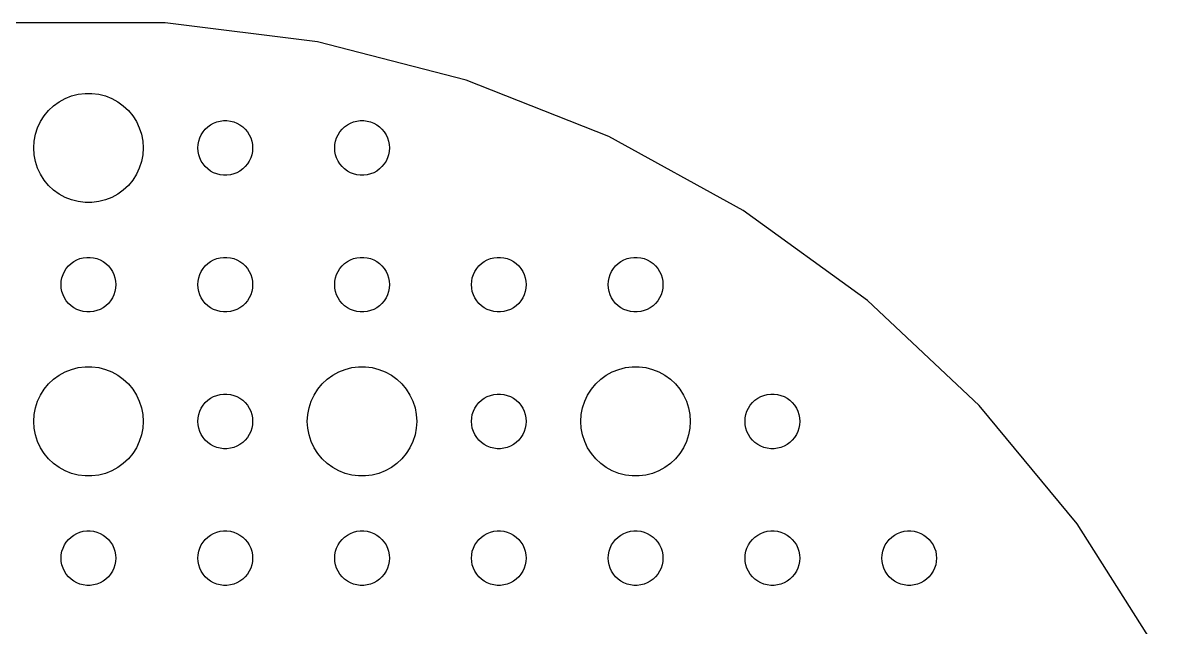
# Model space of a CAD drawing. Header units: metres. Extents: x -67 to 67, y -67 to 67.
# Drawn here: x -3.6 to 58.7, y 33.7 to 66.9 of the extents above; entities that cross this region are included whole.
import ezdxf

# ---------------------------------------------------------------- set-up
doc = ezdxf.new("R2010")
doc.units = ezdxf.units.M

msp = doc.modelspace()

# ---------------------------------------------------------------- linework, layer by layer
for p, q in [((4.20695, 66.8678), (-4.20695, 66.8678)), ((12.5545, 65.8132), (4.20695, 66.8678)), ((20.7041, 63.7208), (12.5545, 65.8132)), ((28.5272, 60.6234), (20.7041, 63.7208)), ((-0.927048, 62.8532), (-0.562134, 62.9469)), ((-0.562134, 62.9469), (-0.18837, 62.9941)), ((-0.18837, 62.9941), (0.18837, 62.9941)), ((0.18837, 62.9941), (0.562134, 62.9469)), ((0.562134, 62.9469), (0.927048, 62.8532)), ((-1.91226, 62.3115), (-1.60747, 62.533)), ((-1.60747, 62.533), (-1.27733, 62.7145)), ((-1.27733, 62.7145), (-0.927048, 62.8532)), ((0.927048, 62.8532), (1.27733, 62.7145)), ((1.27733, 62.7145), (1.60747, 62.533)), ((1.60747, 62.533), (1.91226, 62.3115)), ((-2.62891, 61.4453), (-2.42705, 61.7634)), ((-2.42705, 61.7634), (-2.1869, 62.0536)), ((-2.1869, 62.0536), (-1.91226, 62.3115)), ((1.91226, 62.3115), (2.1869, 62.0536)), ((2.1869, 62.0536), (2.42705, 61.7634)), ((2.42705, 61.7634), (2.62891, 61.4453)), ((-2.90575, 60.7461), (-2.78932, 61.1044)), ((-2.78932, 61.1044), (-2.62891, 61.4453)), ((2.62891, 61.4453), (2.78932, 61.1044)), ((2.78932, 61.1044), (2.90575, 60.7461)), ((6.40654, 61.0268), (6.54385, 61.1558)), ((6.54385, 61.1558), (6.69626, 61.2665)), ((6.69626, 61.2665), (6.86133, 61.3572)), ((6.86133, 61.3572), (7.03647, 61.4266)), ((7.03647, 61.4266), (7.21892, 61.4734)), ((7.21892, 61.4734), (7.40581, 61.497)), ((7.40581, 61.497), (7.59418, 61.497)), ((7.59418, 61.497), (7.78107, 61.4734)), ((7.78107, 61.4734), (7.96352, 61.4266)), ((7.96352, 61.4266), (8.13866, 61.3572)), ((8.13866, 61.3572), (8.30373, 61.2665)), ((8.30373, 61.2665), (8.45613, 61.1558)), ((8.45613, 61.1558), (8.59344, 61.0268)), ((13.9065, 61.0268), (14.0439, 61.1558)), ((14.0439, 61.1558), (14.1963, 61.2665)), ((14.1963, 61.2665), (14.3613, 61.3572)), ((14.3613, 61.3572), (14.5365, 61.4266)), ((14.5365, 61.4266), (14.7189, 61.4734)), ((14.7189, 61.4734), (14.9058, 61.497)), ((14.9058, 61.497), (15.0942, 61.497)), ((15.0942, 61.497), (15.2811, 61.4734)), ((15.2811, 61.4734), (15.4635, 61.4266)), ((15.4635, 61.4266), (15.6387, 61.3572)), ((15.6387, 61.3572), (15.8037, 61.2665)), ((15.8037, 61.2665), (15.9561, 61.1558)), ((15.9561, 61.1558), (16.0934, 61.0268)), ((-2.97633, 60.376), (-2.90575, 60.7461)), ((2.90575, 60.7461), (2.97633, 60.376)), ((6.04712, 60.373), (6.10533, 60.5522)), ((6.10533, 60.5522), (6.18553, 60.7226)), ((6.18553, 60.7226), (6.28647, 60.8817)), ((6.28647, 60.8817), (6.40654, 61.0268)), ((8.59344, 61.0268), (8.71352, 60.8817)), ((8.71352, 60.8817), (8.81445, 60.7226)), ((8.81445, 60.7226), (8.89465, 60.5522)), ((8.89465, 60.5522), (8.95287, 60.373)), ((13.5471, 60.373), (13.6053, 60.5522)), ((13.6053, 60.5522), (13.6855, 60.7226)), ((13.6855, 60.7226), (13.7865, 60.8817)), ((13.7865, 60.8817), (13.9065, 61.0268)), ((16.0934, 61.0268), (16.2135, 60.8817)), ((16.2135, 60.8817), (16.3145, 60.7226)), ((16.3145, 60.7226), (16.3947, 60.5522)), ((16.3947, 60.5522), (16.4529, 60.373)), ((35.9004, 56.57), (28.5272, 60.6234)), ((-3, 60), (-2.97633, 60.376)), ((-2.97633, 59.624), (-3, 60)), ((2.97633, 60.376), (3, 60)), ((3, 60), (2.97633, 59.624)), ((6, 60), (6.01183, 60.188)), ((6.01183, 59.812), (6, 60)), ((6.01183, 60.188), (6.04712, 60.373)), ((8.95287, 60.373), (8.98816, 60.188)), ((8.98816, 60.188), (9, 60)), ((9, 60), (8.98816, 59.812)), ((13.5, 60), (13.5118, 60.188)), ((13.5118, 59.812), (13.5, 60)), ((13.5118, 60.188), (13.5471, 60.373)), ((16.4529, 60.373), (16.4882, 60.188)), ((16.4882, 60.188), (16.5, 60)), ((16.5, 60), (16.4882, 59.812)), ((-2.90575, 59.2539), (-2.97633, 59.624)), ((-2.78932, 58.8956), (-2.90575, 59.2539)), ((2.90575, 59.2539), (2.78932, 58.8956)), ((2.97633, 59.624), (2.90575, 59.2539)), ((6.04712, 59.627), (6.01183, 59.812)), ((6.10533, 59.4478), (6.04712, 59.627)), ((6.18553, 59.2774), (6.10533, 59.4478)), ((6.28647, 59.1183), (6.18553, 59.2774)), ((8.81445, 59.2774), (8.71352, 59.1183)), ((8.89465, 59.4478), (8.81445, 59.2774)), ((8.95287, 59.627), (8.89465, 59.4478)), ((8.98816, 59.812), (8.95287, 59.627)), ((13.5471, 59.627), (13.5118, 59.812)), ((13.6053, 59.4478), (13.5471, 59.627)), ((13.6855, 59.2774), (13.6053, 59.4478)), ((13.7865, 59.1183), (13.6855, 59.2774)), ((16.3145, 59.2774), (16.2135, 59.1183)), ((16.3947, 59.4478), (16.3145, 59.2774)), ((16.4529, 59.627), (16.3947, 59.4478)), ((16.4882, 59.812), (16.4529, 59.627)), ((-2.62891, 58.5547), (-2.78932, 58.8956)), ((2.78932, 58.8956), (2.62891, 58.5547)), ((6.40654, 58.9732), (6.28647, 59.1183)), ((6.54385, 58.8442), (6.40654, 58.9732)), ((6.69626, 58.7335), (6.54385, 58.8442)), ((6.86133, 58.6428), (6.69626, 58.7335)), ((7.03647, 58.5734), (6.86133, 58.6428)), ((8.13866, 58.6428), (7.96352, 58.5734)), ((8.30373, 58.7335), (8.13866, 58.6428)), ((8.45613, 58.8442), (8.30373, 58.7335)), ((8.59344, 58.9732), (8.45613, 58.8442)), ((8.71352, 59.1183), (8.59344, 58.9732)), ((13.9065, 58.9732), (13.7865, 59.1183)), ((14.0439, 58.8442), (13.9065, 58.9732)), ((14.1963, 58.7335), (14.0439, 58.8442)), ((14.3613, 58.6428), (14.1963, 58.7335)), ((14.5365, 58.5734), (14.3613, 58.6428)), ((15.6387, 58.6428), (15.4635, 58.5734)), ((15.8037, 58.7335), (15.6387, 58.6428)), ((15.9561, 58.8442), (15.8037, 58.7335)), ((16.0934, 58.9732), (15.9561, 58.8442)), ((16.2135, 59.1183), (16.0934, 58.9732)), ((-2.42705, 58.2366), (-2.62891, 58.5547)), ((-2.1869, 57.9464), (-2.42705, 58.2366)), ((2.42705, 58.2366), (2.1869, 57.9464)), ((2.62891, 58.5547), (2.42705, 58.2366)), ((7.21892, 58.5266), (7.03647, 58.5734)), ((7.40581, 58.503), (7.21892, 58.5266)), ((7.59418, 58.503), (7.40581, 58.503)), ((7.78107, 58.5266), (7.59418, 58.503)), ((7.96352, 58.5734), (7.78107, 58.5266)), ((14.7189, 58.5266), (14.5365, 58.5734)), ((14.9058, 58.503), (14.7189, 58.5266)), ((15.0942, 58.503), (14.9058, 58.503)), ((15.2811, 58.5266), (15.0942, 58.503)), ((15.4635, 58.5734), (15.2811, 58.5266)), ((-1.91226, 57.6885), (-2.1869, 57.9464)), ((-1.60747, 57.467), (-1.91226, 57.6885)), ((-1.27733, 57.2855), (-1.60747, 57.467)), ((1.60747, 57.467), (1.27733, 57.2855)), ((1.91226, 57.6885), (1.60747, 57.467)), ((2.1869, 57.9464), (1.91226, 57.6885)), ((-0.927048, 57.1468), (-1.27733, 57.2855)), ((-0.562134, 57.0531), (-0.927048, 57.1468)), ((-0.18837, 57.0059), (-0.562134, 57.0531)), ((0.18837, 57.0059), (-0.18837, 57.0059)), ((0.562134, 57.0531), (0.18837, 57.0059)), ((0.927048, 57.1468), (0.562134, 57.0531)), ((1.27733, 57.2855), (0.927048, 57.1468)), ((42.7074, 51.6244), (35.9004, 56.57)), ((-1.09344, 53.5268), (-0.956131, 53.6558)), ((-0.956131, 53.6558), (-0.803726, 53.7665)), ((-0.803726, 53.7665), (-0.638657, 53.8572)), ((-0.638657, 53.8572), (-0.463516, 53.9266)), ((-0.463516, 53.9266), (-0.281067, 53.9734)), ((-0.281067, 53.9734), (-0.094177, 53.997)), ((-0.094177, 53.997), (0.094177, 53.997)), ((0.094177, 53.997), (0.281067, 53.9734)), ((0.281067, 53.9734), (0.463516, 53.9266)), ((0.463516, 53.9266), (0.638657, 53.8572)), ((0.638657, 53.8572), (0.803726, 53.7665)), ((0.803726, 53.7665), (0.956131, 53.6558)), ((0.956131, 53.6558), (1.09344, 53.5268)), ((6.40654, 53.5268), (6.54385, 53.6558)), ((6.54385, 53.6558), (6.69626, 53.7665)), ((6.69626, 53.7665), (6.86133, 53.8572)), ((6.86133, 53.8572), (7.03647, 53.9266)), ((7.03647, 53.9266), (7.21892, 53.9734)), ((7.21892, 53.9734), (7.40581, 53.997)), ((7.40581, 53.997), (7.59418, 53.997)), ((7.59418, 53.997), (7.78107, 53.9734)), ((7.78107, 53.9734), (7.96352, 53.9266)), ((7.96352, 53.9266), (8.13866, 53.8572)), ((8.13866, 53.8572), (8.30373, 53.7665)), ((8.30373, 53.7665), (8.45613, 53.6558)), ((8.45613, 53.6558), (8.59344, 53.5268)), ((13.9065, 53.5268), (14.0439, 53.6558)), ((14.0439, 53.6558), (14.1963, 53.7665)), ((14.1963, 53.7665), (14.3613, 53.8572)), ((14.3613, 53.8572), (14.5365, 53.9266)), ((14.5365, 53.9266), (14.7189, 53.9734)), ((14.7189, 53.9734), (14.9058, 53.997)), ((14.9058, 53.997), (15.0942, 53.997)), ((15.0942, 53.997), (15.2811, 53.9734)), ((15.2811, 53.9734), (15.4635, 53.9266)), ((15.4635, 53.9266), (15.6387, 53.8572)), ((15.6387, 53.8572), (15.8037, 53.7665)), ((15.8037, 53.7665), (15.9561, 53.6558)), ((15.9561, 53.6558), (16.0934, 53.5268)), ((21.4065, 53.5268), (21.5439, 53.6558)), ((21.5439, 53.6558), (21.6963, 53.7665)), ((21.6963, 53.7665), (21.8613, 53.8572)), ((21.8613, 53.8572), (22.0365, 53.9266)), ((22.0365, 53.9266), (22.2189, 53.9734)), ((22.2189, 53.9734), (22.4058, 53.997)), ((22.4058, 53.997), (22.5942, 53.997)), ((22.5942, 53.997), (22.7811, 53.9734)), ((22.7811, 53.9734), (22.9635, 53.9266)), ((22.9635, 53.9266), (23.1387, 53.8572)), ((23.1387, 53.8572), (23.3037, 53.7665)), ((23.3037, 53.7665), (23.4561, 53.6558)), ((23.4561, 53.6558), (23.5934, 53.5268)), ((28.9065, 53.5268), (29.0439, 53.6558)), ((29.0439, 53.6558), (29.1963, 53.7665)), ((29.1963, 53.7665), (29.3613, 53.8572)), ((29.3613, 53.8572), (29.5365, 53.9266)), ((29.5365, 53.9266), (29.7189, 53.9734)), ((29.7189, 53.9734), (29.9058, 53.997)), ((29.9058, 53.997), (30.0942, 53.997)), ((30.0942, 53.997), (30.2811, 53.9734)), ((30.2811, 53.9734), (30.4635, 53.9266)), ((30.4635, 53.9266), (30.6387, 53.8572)), ((30.6387, 53.8572), (30.8037, 53.7665)), ((30.8037, 53.7665), (30.9561, 53.6558)), ((30.9561, 53.6558), (31.0934, 53.5268)), ((-1.45287, 52.873), (-1.39465, 53.0522)), ((-1.39465, 53.0522), (-1.31445, 53.2226)), ((-1.31445, 53.2226), (-1.21352, 53.3817)), ((-1.21352, 53.3817), (-1.09344, 53.5268)), ((1.09344, 53.5268), (1.21352, 53.3817)), ((1.21352, 53.3817), (1.31445, 53.2226)), ((1.31445, 53.2226), (1.39465, 53.0522)), ((1.39465, 53.0522), (1.45287, 52.873)), ((6.04712, 52.873), (6.10533, 53.0522)), ((6.10533, 53.0522), (6.18553, 53.2226)), ((6.18553, 53.2226), (6.28647, 53.3817)), ((6.28647, 53.3817), (6.40654, 53.5268)), ((8.59344, 53.5268), (8.71352, 53.3817)), ((8.71352, 53.3817), (8.81445, 53.2226)), ((8.81445, 53.2226), (8.89465, 53.0522)), ((8.89465, 53.0522), (8.95287, 52.873)), ((13.5471, 52.873), (13.6053, 53.0522)), ((13.6053, 53.0522), (13.6855, 53.2226)), ((13.6855, 53.2226), (13.7865, 53.3817)), ((13.7865, 53.3817), (13.9065, 53.5268)), ((16.0934, 53.5268), (16.2135, 53.3817)), ((16.2135, 53.3817), (16.3145, 53.2226)), ((16.3145, 53.2226), (16.3947, 53.0522)), ((16.3947, 53.0522), (16.4529, 52.873)), ((21.0471, 52.873), (21.1053, 53.0522)), ((21.1053, 53.0522), (21.1855, 53.2226)), ((21.1855, 53.2226), (21.2865, 53.3817)), ((21.2865, 53.3817), (21.4065, 53.5268)), ((23.5934, 53.5268), (23.7135, 53.3817)), ((23.7135, 53.3817), (23.8145, 53.2226)), ((23.8145, 53.2226), (23.8947, 53.0522)), ((23.8947, 53.0522), (23.9529, 52.873)), ((28.5471, 52.873), (28.6053, 53.0522)), ((28.6053, 53.0522), (28.6855, 53.2226)), ((28.6855, 53.2226), (28.7865, 53.3817)), ((28.7865, 53.3817), (28.9065, 53.5268)), ((31.0934, 53.5268), (31.2135, 53.3817)), ((31.2135, 53.3817), (31.3145, 53.2226)), ((31.3145, 53.2226), (31.3947, 53.0522)), ((31.3947, 53.0522), (31.4529, 52.873)), ((-1.5, 52.5), (-1.48816, 52.688)), ((-1.48816, 52.312), (-1.5, 52.5)), ((-1.48816, 52.688), (-1.45287, 52.873)), ((1.45287, 52.873), (1.48816, 52.688)), ((1.48816, 52.688), (1.5, 52.5)), ((1.5, 52.5), (1.48816, 52.312)), ((6, 52.5), (6.01183, 52.688)), ((6.01183, 52.312), (6, 52.5)), ((6.01183, 52.688), (6.04712, 52.873)), ((8.95287, 52.873), (8.98816, 52.688)), ((8.98816, 52.688), (9, 52.5)), ((9, 52.5), (8.98816, 52.312)), ((13.5, 52.5), (13.5118, 52.688)), ((13.5118, 52.312), (13.5, 52.5)), ((13.5118, 52.688), (13.5471, 52.873)), ((16.4529, 52.873), (16.4882, 52.688)), ((16.4882, 52.688), (16.5, 52.5)), ((16.5, 52.5), (16.4882, 52.312)), ((21, 52.5), (21.0118, 52.688)), ((21.0118, 52.312), (21, 52.5)), ((21.0118, 52.688), (21.0471, 52.873)), ((23.9529, 52.873), (23.9882, 52.688)), ((23.9882, 52.688), (24, 52.5)), ((24, 52.5), (23.9882, 52.312)), ((28.5, 52.5), (28.5118, 52.688)), ((28.5118, 52.312), (28.5, 52.5)), ((28.5118, 52.688), (28.5471, 52.873)), ((31.4529, 52.873), (31.4882, 52.688)), ((31.4882, 52.688), (31.5, 52.5)), ((31.5, 52.5), (31.4882, 52.312)), ((-1.45287, 52.127), (-1.48816, 52.312)), ((-1.39465, 51.9478), (-1.45287, 52.127)), ((-1.31445, 51.7774), (-1.39465, 51.9478)), ((-1.21352, 51.6183), (-1.31445, 51.7774)), ((1.31445, 51.7774), (1.21352, 51.6183)), ((1.39465, 51.9478), (1.31445, 51.7774)), ((1.45287, 52.127), (1.39465, 51.9478)), ((1.48816, 52.312), (1.45287, 52.127)), ((6.04712, 52.127), (6.01183, 52.312)), ((6.10533, 51.9478), (6.04712, 52.127)), ((6.18553, 51.7774), (6.10533, 51.9478)), ((6.28647, 51.6183), (6.18553, 51.7774)), ((8.81445, 51.7774), (8.71352, 51.6183)), ((8.89465, 51.9478), (8.81445, 51.7774)), ((8.95287, 52.127), (8.89465, 51.9478)), ((8.98816, 52.312), (8.95287, 52.127)), ((13.5471, 52.127), (13.5118, 52.312)), ((13.6053, 51.9478), (13.5471, 52.127)), ((13.6855, 51.7774), (13.6053, 51.9478)), ((13.7865, 51.6183), (13.6855, 51.7774)), ((16.3145, 51.7774), (16.2135, 51.6183)), ((16.3947, 51.9478), (16.3145, 51.7774)), ((16.4529, 52.127), (16.3947, 51.9478)), ((16.4882, 52.312), (16.4529, 52.127)), ((21.0471, 52.127), (21.0118, 52.312)), ((21.1053, 51.9478), (21.0471, 52.127)), ((21.1855, 51.7774), (21.1053, 51.9478)), ((21.2865, 51.6183), (21.1855, 51.7774)), ((23.8145, 51.7774), (23.7135, 51.6183)), ((23.8947, 51.9478), (23.8145, 51.7774)), ((23.9529, 52.127), (23.8947, 51.9478)), ((23.9882, 52.312), (23.9529, 52.127)), ((28.5471, 52.127), (28.5118, 52.312)), ((28.6053, 51.9478), (28.5471, 52.127)), ((28.6855, 51.7774), (28.6053, 51.9478)), ((28.7865, 51.6183), (28.6855, 51.7774)), ((31.3145, 51.7774), (31.2135, 51.6183)), ((31.3947, 51.9478), (31.3145, 51.7774)), ((31.4529, 52.127), (31.3947, 51.9478)), ((31.4882, 52.312), (31.4529, 52.127)), ((-1.09344, 51.4732), (-1.21352, 51.6183)), ((-0.956131, 51.3442), (-1.09344, 51.4732)), ((-0.803726, 51.2335), (-0.956131, 51.3442)), ((-0.638657, 51.1428), (-0.803726, 51.2335)), ((-0.463516, 51.0734), (-0.638657, 51.1428)), ((0.638657, 51.1428), (0.463516, 51.0734)), ((0.803726, 51.2335), (0.638657, 51.1428)), ((0.956131, 51.3442), (0.803726, 51.2335)), ((1.09344, 51.4732), (0.956131, 51.3442)), ((1.21352, 51.6183), (1.09344, 51.4732)), ((6.40654, 51.4732), (6.28647, 51.6183)), ((6.54385, 51.3442), (6.40654, 51.4732)), ((6.69626, 51.2335), (6.54385, 51.3442)), ((6.86133, 51.1428), (6.69626, 51.2335)), ((7.03647, 51.0734), (6.86133, 51.1428)), ((8.13866, 51.1428), (7.96352, 51.0734)), ((8.30373, 51.2335), (8.13866, 51.1428)), ((8.45613, 51.3442), (8.30373, 51.2335)), ((8.59344, 51.4732), (8.45613, 51.3442)), ((8.71352, 51.6183), (8.59344, 51.4732)), ((13.9065, 51.4732), (13.7865, 51.6183)), ((14.0439, 51.3442), (13.9065, 51.4732)), ((14.1963, 51.2335), (14.0439, 51.3442)), ((14.3613, 51.1428), (14.1963, 51.2335)), ((14.5365, 51.0734), (14.3613, 51.1428)), ((15.6387, 51.1428), (15.4635, 51.0734)), ((15.8037, 51.2335), (15.6387, 51.1428)), ((15.9561, 51.3442), (15.8037, 51.2335)), ((16.0934, 51.4732), (15.9561, 51.3442)), ((16.2135, 51.6183), (16.0934, 51.4732)), ((21.4065, 51.4732), (21.2865, 51.6183)), ((21.5439, 51.3442), (21.4065, 51.4732)), ((21.6963, 51.2335), (21.5439, 51.3442)), ((21.8613, 51.1428), (21.6963, 51.2335)), ((22.0365, 51.0734), (21.8613, 51.1428)), ((23.1387, 51.1428), (22.9635, 51.0734)), ((23.3037, 51.2335), (23.1387, 51.1428)), ((23.4561, 51.3442), (23.3037, 51.2335)), ((23.5934, 51.4732), (23.4561, 51.3442)), ((23.7135, 51.6183), (23.5934, 51.4732)), ((28.9065, 51.4732), (28.7865, 51.6183)), ((29.0439, 51.3442), (28.9065, 51.4732)), ((29.1963, 51.2335), (29.0439, 51.3442)), ((29.3613, 51.1428), (29.1963, 51.2335)), ((29.5365, 51.0734), (29.3613, 51.1428)), ((30.6387, 51.1428), (30.4635, 51.0734)), ((30.8037, 51.2335), (30.6387, 51.1428)), ((30.9561, 51.3442), (30.8037, 51.2335)), ((31.0934, 51.4732), (30.9561, 51.3442)), ((31.2135, 51.6183), (31.0934, 51.4732)), ((48.8409, 45.8647), (42.7074, 51.6244)), ((-0.281067, 51.0266), (-0.463516, 51.0734)), ((-0.094177, 51.003), (-0.281067, 51.0266)), ((0.094177, 51.003), (-0.094177, 51.003)), ((0.281067, 51.0266), (0.094177, 51.003)), ((0.463516, 51.0734), (0.281067, 51.0266)), ((7.21892, 51.0266), (7.03647, 51.0734)), ((7.40581, 51.003), (7.21892, 51.0266)), ((7.59418, 51.003), (7.40581, 51.003)), ((7.78107, 51.0266), (7.59418, 51.003)), ((7.96352, 51.0734), (7.78107, 51.0266)), ((14.7189, 51.0266), (14.5365, 51.0734)), ((14.9058, 51.003), (14.7189, 51.0266)), ((15.0942, 51.003), (14.9058, 51.003)), ((15.2811, 51.0266), (15.0942, 51.003)), ((15.4635, 51.0734), (15.2811, 51.0266)), ((22.2189, 51.0266), (22.0365, 51.0734)), ((22.4058, 51.003), (22.2189, 51.0266)), ((22.5942, 51.003), (22.4058, 51.003)), ((22.7811, 51.0266), (22.5942, 51.003)), ((22.9635, 51.0734), (22.7811, 51.0266)), ((29.7189, 51.0266), (29.5365, 51.0734)), ((29.9058, 51.003), (29.7189, 51.0266)), ((30.0942, 51.003), (29.9058, 51.003)), ((30.2811, 51.0266), (30.0942, 51.003)), ((30.4635, 51.0734), (30.2811, 51.0266)), ((-0.562134, 47.9469), (-0.18837, 47.9941)), ((-0.18837, 47.9941), (0.18837, 47.9941)), ((0.18837, 47.9941), (0.562134, 47.9469)), ((14.4379, 47.9469), (14.8116, 47.9941)), ((14.8116, 47.9941), (15.1884, 47.9941)), ((15.1884, 47.9941), (15.5621, 47.9469)), ((29.4379, 47.9469), (29.8116, 47.9941)), ((29.8116, 47.9941), (30.1884, 47.9941)), ((30.1884, 47.9941), (30.5621, 47.9469)), ((-1.91226, 47.3115), (-1.60747, 47.533)), ((-1.60747, 47.533), (-1.27733, 47.7145)), ((-1.27733, 47.7145), (-0.927048, 47.8532)), ((-0.927048, 47.8532), (-0.562134, 47.9469)), ((0.562134, 47.9469), (0.927048, 47.8532)), ((0.927048, 47.8532), (1.27733, 47.7145)), ((1.27733, 47.7145), (1.60747, 47.533)), ((1.60747, 47.533), (1.91226, 47.3115)), ((13.0877, 47.3115), (13.3925, 47.533)), ((13.3925, 47.533), (13.7227, 47.7145)), ((13.7227, 47.7145), (14.0729, 47.8532)), ((14.0729, 47.8532), (14.4379, 47.9469)), ((15.5621, 47.9469), (15.927, 47.8532)), ((15.927, 47.8532), (16.2773, 47.7145)), ((16.2773, 47.7145), (16.6075, 47.533)), ((16.6075, 47.533), (16.9123, 47.3115)), ((28.0877, 47.3115), (28.3925, 47.533)), ((28.3925, 47.533), (28.7227, 47.7145)), ((28.7227, 47.7145), (29.0729, 47.8532)), ((29.0729, 47.8532), (29.4379, 47.9469)), ((30.5621, 47.9469), (30.927, 47.8532)), ((30.927, 47.8532), (31.2773, 47.7145)), ((31.2773, 47.7145), (31.6075, 47.533)), ((31.6075, 47.533), (31.9123, 47.3115)), ((-2.62891, 46.4453), (-2.42705, 46.7634)), ((-2.42705, 46.7634), (-2.1869, 47.0536)), ((-2.1869, 47.0536), (-1.91226, 47.3115)), ((1.91226, 47.3115), (2.1869, 47.0536)), ((2.1869, 47.0536), (2.42705, 46.7634)), ((2.42705, 46.7634), (2.62891, 46.4453)), ((12.3711, 46.4453), (12.5729, 46.7634)), ((12.5729, 46.7634), (12.8131, 47.0536)), ((12.8131, 47.0536), (13.0877, 47.3115)), ((16.9123, 47.3115), (17.1869, 47.0536)), ((17.1869, 47.0536), (17.427, 46.7634)), ((17.427, 46.7634), (17.6289, 46.4453)), ((27.3711, 46.4453), (27.5729, 46.7634)), ((27.5729, 46.7634), (27.8131, 47.0536)), ((27.8131, 47.0536), (28.0877, 47.3115)), ((31.9123, 47.3115), (32.1869, 47.0536)), ((32.1869, 47.0536), (32.427, 46.7634)), ((32.427, 46.7634), (32.6289, 46.4453)), ((-2.78932, 46.1044), (-2.62891, 46.4453)), ((2.62891, 46.4453), (2.78932, 46.1044)), ((6.40654, 46.0268), (6.54385, 46.1558)), ((6.54385, 46.1558), (6.69626, 46.2665)), ((6.69626, 46.2665), (6.86133, 46.3572)), ((6.86133, 46.3572), (7.03647, 46.4266)), ((7.03647, 46.4266), (7.21892, 46.4734)), ((7.21892, 46.4734), (7.40581, 46.497)), ((7.40581, 46.497), (7.59418, 46.497)), ((7.59418, 46.497), (7.78107, 46.4734)), ((7.78107, 46.4734), (7.96352, 46.4266)), ((7.96352, 46.4266), (8.13866, 46.3572)), ((8.13866, 46.3572), (8.30373, 46.2665)), ((8.30373, 46.2665), (8.45613, 46.1558)), ((8.45613, 46.1558), (8.59344, 46.0268)), ((12.2107, 46.1044), (12.3711, 46.4453)), ((17.6289, 46.4453), (17.7893, 46.1044)), ((21.4065, 46.0268), (21.5439, 46.1558)), ((21.5439, 46.1558), (21.6963, 46.2665)), ((21.6963, 46.2665), (21.8613, 46.3572)), ((21.8613, 46.3572), (22.0365, 46.4266)), ((22.0365, 46.4266), (22.2189, 46.4734)), ((22.2189, 46.4734), (22.4058, 46.497)), ((22.4058, 46.497), (22.5942, 46.497)), ((22.5942, 46.497), (22.7811, 46.4734)), ((22.7811, 46.4734), (22.9635, 46.4266)), ((22.9635, 46.4266), (23.1387, 46.3572)), ((23.1387, 46.3572), (23.3037, 46.2665)), ((23.3037, 46.2665), (23.4561, 46.1558)), ((23.4561, 46.1558), (23.5934, 46.0268)), ((27.2107, 46.1044), (27.3711, 46.4453)), ((32.6289, 46.4453), (32.7893, 46.1044)), ((36.4065, 46.0268), (36.5439, 46.1558)), ((36.5439, 46.1558), (36.6963, 46.2665)), ((36.6963, 46.2665), (36.8613, 46.3572)), ((36.8613, 46.3572), (37.0365, 46.4266)), ((37.0365, 46.4266), (37.2189, 46.4734)), ((37.2189, 46.4734), (37.4058, 46.497)), ((37.4058, 46.497), (37.5942, 46.497)), ((37.5942, 46.497), (37.7811, 46.4734)), ((37.7811, 46.4734), (37.9635, 46.4266)), ((37.9635, 46.4266), (38.1387, 46.3572)), ((38.1387, 46.3572), (38.3037, 46.2665)), ((38.3037, 46.2665), (38.4561, 46.1558)), ((38.4561, 46.1558), (38.5934, 46.0268)), ((-2.97633, 45.376), (-2.90575, 45.7461)), ((-2.90575, 45.7461), (-2.78932, 46.1044)), ((2.78932, 46.1044), (2.90575, 45.7461)), ((2.90575, 45.7461), (2.97633, 45.376)), ((6.04712, 45.373), (6.10533, 45.5522)), ((6.10533, 45.5522), (6.18553, 45.7226)), ((6.18553, 45.7226), (6.28647, 45.8817)), ((6.28647, 45.8817), (6.40654, 46.0268)), ((8.59344, 46.0268), (8.71352, 45.8817)), ((8.71352, 45.8817), (8.81445, 45.7226)), ((8.81445, 45.7226), (8.89465, 45.5522)), ((8.89465, 45.5522), (8.95287, 45.373)), ((12.0237, 45.376), (12.0942, 45.7461)), ((12.0942, 45.7461), (12.2107, 46.1044)), ((17.7893, 46.1044), (17.9057, 45.7461)), ((17.9057, 45.7461), (17.9763, 45.376)), ((21.0471, 45.373), (21.1053, 45.5522)), ((21.1053, 45.5522), (21.1855, 45.7226)), ((21.1855, 45.7226), (21.2865, 45.8817)), ((21.2865, 45.8817), (21.4065, 46.0268)), ((23.5934, 46.0268), (23.7135, 45.8817)), ((23.7135, 45.8817), (23.8145, 45.7226)), ((23.8145, 45.7226), (23.8947, 45.5522)), ((23.8947, 45.5522), (23.9529, 45.373)), ((27.0237, 45.376), (27.0942, 45.7461)), ((27.0942, 45.7461), (27.2107, 46.1044)), ((32.7893, 46.1044), (32.9057, 45.7461)), ((32.9057, 45.7461), (32.9763, 45.376)), ((36.0471, 45.373), (36.1053, 45.5522)), ((36.1053, 45.5522), (36.1855, 45.7226)), ((36.1855, 45.7226), (36.2865, 45.8817)), ((36.2865, 45.8817), (36.4065, 46.0268)), ((38.5934, 46.0268), (38.7135, 45.8817)), ((38.7135, 45.8817), (38.8145, 45.7226)), ((38.8145, 45.7226), (38.8947, 45.5522)), ((38.8947, 45.5522), (38.9529, 45.373)), ((54.2041, 39.3816), (48.8409, 45.8647)), ((-3, 45), (-2.97633, 45.376)), ((-2.97633, 44.624), (-3, 45)), ((2.97633, 45.376), (3, 45)), ((3, 45), (2.97633, 44.624)), ((6, 45), (6.01183, 45.188)), ((6.01183, 44.812), (6, 45)), ((6.01183, 45.188), (6.04712, 45.373)), ((8.95287, 45.373), (8.98816, 45.188)), ((8.98816, 45.188), (9, 45)), ((9, 45), (8.98816, 44.812)), ((12, 45), (12.0237, 45.376)), ((12.0237, 44.624), (12, 45)), ((17.9763, 45.376), (18, 45)), ((18, 45), (17.9763, 44.624)), ((21, 45), (21.0118, 45.188)), ((21.0118, 44.812), (21, 45)), ((21.0118, 45.188), (21.0471, 45.373)), ((23.9529, 45.373), (23.9882, 45.188)), ((23.9882, 45.188), (24, 45)), ((24, 45), (23.9882, 44.812)), ((27, 45), (27.0237, 45.376)), ((27.0237, 44.624), (27, 45)), ((32.9763, 45.376), (33, 45)), ((33, 45), (32.9763, 44.624)), ((36, 45), (36.0118, 45.188)), ((36.0118, 44.812), (36, 45)), ((36.0118, 45.188), (36.0471, 45.373)), ((38.9529, 45.373), (38.9882, 45.188)), ((38.9882, 45.188), (39, 45)), ((39, 45), (38.9882, 44.812)), ((-2.90575, 44.2539), (-2.97633, 44.624)), ((-2.78932, 43.8956), (-2.90575, 44.2539)), ((2.90575, 44.2539), (2.78932, 43.8956)), ((2.97633, 44.624), (2.90575, 44.2539)), ((6.04712, 44.627), (6.01183, 44.812)), ((6.10533, 44.4478), (6.04712, 44.627)), ((6.18553, 44.2774), (6.10533, 44.4478)), ((6.28647, 44.1183), (6.18553, 44.2774)), ((8.81445, 44.2774), (8.71352, 44.1183)), ((8.89465, 44.4478), (8.81445, 44.2774)), ((8.95287, 44.627), (8.89465, 44.4478)), ((8.98816, 44.812), (8.95287, 44.627)), ((12.0942, 44.2539), (12.0237, 44.624)), ((12.2107, 43.8956), (12.0942, 44.2539)), ((17.9057, 44.2539), (17.7893, 43.8956)), ((17.9763, 44.624), (17.9057, 44.2539)), ((21.0471, 44.627), (21.0118, 44.812)), ((21.1053, 44.4478), (21.0471, 44.627)), ((21.1855, 44.2774), (21.1053, 44.4478)), ((21.2865, 44.1183), (21.1855, 44.2774)), ((23.8145, 44.2774), (23.7135, 44.1183)), ((23.8947, 44.4478), (23.8145, 44.2774)), ((23.9529, 44.627), (23.8947, 44.4478)), ((23.9882, 44.812), (23.9529, 44.627)), ((27.0942, 44.2539), (27.0237, 44.624)), ((27.2107, 43.8956), (27.0942, 44.2539)), ((32.9057, 44.2539), (32.7893, 43.8956)), ((32.9763, 44.624), (32.9057, 44.2539)), ((36.0471, 44.627), (36.0118, 44.812)), ((36.1053, 44.4478), (36.0471, 44.627)), ((36.1855, 44.2774), (36.1053, 44.4478)), ((36.2865, 44.1183), (36.1855, 44.2774)), ((38.8145, 44.2774), (38.7135, 44.1183)), ((38.8947, 44.4478), (38.8145, 44.2774)), ((38.9529, 44.627), (38.8947, 44.4478)), ((38.9882, 44.812), (38.9529, 44.627)), ((-2.62891, 43.5547), (-2.78932, 43.8956)), ((2.78932, 43.8956), (2.62891, 43.5547)), ((6.40654, 43.9732), (6.28647, 44.1183)), ((6.54385, 43.8442), (6.40654, 43.9732)), ((6.69626, 43.7335), (6.54385, 43.8442)), ((6.86133, 43.6428), (6.69626, 43.7335)), ((7.03647, 43.5734), (6.86133, 43.6428)), ((8.13866, 43.6428), (7.96352, 43.5734)), ((8.30373, 43.7335), (8.13866, 43.6428)), ((8.45613, 43.8442), (8.30373, 43.7335)), ((8.59344, 43.9732), (8.45613, 43.8442)), ((8.71352, 44.1183), (8.59344, 43.9732)), ((12.3711, 43.5547), (12.2107, 43.8956)), ((17.7893, 43.8956), (17.6289, 43.5547)), ((21.4065, 43.9732), (21.2865, 44.1183)), ((21.5439, 43.8442), (21.4065, 43.9732)), ((21.6963, 43.7335), (21.5439, 43.8442)), ((21.8613, 43.6428), (21.6963, 43.7335)), ((22.0365, 43.5734), (21.8613, 43.6428)), ((23.1387, 43.6428), (22.9635, 43.5734)), ((23.3037, 43.7335), (23.1387, 43.6428)), ((23.4561, 43.8442), (23.3037, 43.7335)), ((23.5934, 43.9732), (23.4561, 43.8442)), ((23.7135, 44.1183), (23.5934, 43.9732)), ((27.3711, 43.5547), (27.2107, 43.8956)), ((32.7893, 43.8956), (32.6289, 43.5547)), ((36.4065, 43.9732), (36.2865, 44.1183)), ((36.5439, 43.8442), (36.4065, 43.9732)), ((36.6963, 43.7335), (36.5439, 43.8442)), ((36.8613, 43.6428), (36.6963, 43.7335)), ((37.0365, 43.5734), (36.8613, 43.6428)), ((38.1387, 43.6428), (37.9635, 43.5734)), ((38.3037, 43.7335), (38.1387, 43.6428)), ((38.4561, 43.8442), (38.3037, 43.7335)), ((38.5934, 43.9732), (38.4561, 43.8442)), ((38.7135, 44.1183), (38.5934, 43.9732)), ((-2.42705, 43.2366), (-2.62891, 43.5547)), ((-2.1869, 42.9464), (-2.42705, 43.2366)), ((2.42705, 43.2366), (2.1869, 42.9464)), ((2.62891, 43.5547), (2.42705, 43.2366)), ((7.21892, 43.5266), (7.03647, 43.5734)), ((7.40581, 43.503), (7.21892, 43.5266)), ((7.59418, 43.503), (7.40581, 43.503)), ((7.78107, 43.5266), (7.59418, 43.503)), ((7.96352, 43.5734), (7.78107, 43.5266)), ((12.5729, 43.2366), (12.3711, 43.5547)), ((12.8131, 42.9464), (12.5729, 43.2366)), ((17.427, 43.2366), (17.1869, 42.9464)), ((17.6289, 43.5547), (17.427, 43.2366)), ((22.2189, 43.5266), (22.0365, 43.5734)), ((22.4058, 43.503), (22.2189, 43.5266)), ((22.5942, 43.503), (22.4058, 43.503)), ((22.7811, 43.5266), (22.5942, 43.503)), ((22.9635, 43.5734), (22.7811, 43.5266)), ((27.5729, 43.2366), (27.3711, 43.5547)), ((27.8131, 42.9464), (27.5729, 43.2366)), ((32.427, 43.2366), (32.1869, 42.9464)), ((32.6289, 43.5547), (32.427, 43.2366)), ((37.2189, 43.5266), (37.0365, 43.5734)), ((37.4058, 43.503), (37.2189, 43.5266)), ((37.5942, 43.503), (37.4058, 43.503)), ((37.7811, 43.5266), (37.5942, 43.503)), ((37.9635, 43.5734), (37.7811, 43.5266)), ((-1.91226, 42.6885), (-2.1869, 42.9464)), ((-1.60747, 42.467), (-1.91226, 42.6885)), ((-1.27733, 42.2855), (-1.60747, 42.467)), ((1.60747, 42.467), (1.27733, 42.2855)), ((1.91226, 42.6885), (1.60747, 42.467)), ((2.1869, 42.9464), (1.91226, 42.6885)), ((13.0877, 42.6885), (12.8131, 42.9464)), ((13.3925, 42.467), (13.0877, 42.6885)), ((13.7227, 42.2855), (13.3925, 42.467)), ((16.6075, 42.467), (16.2773, 42.2855)), ((16.9123, 42.6885), (16.6075, 42.467)), ((17.1869, 42.9464), (16.9123, 42.6885)), ((28.0877, 42.6885), (27.8131, 42.9464)), ((28.3925, 42.467), (28.0877, 42.6885)), ((28.7227, 42.2855), (28.3925, 42.467)), ((31.6075, 42.467), (31.2773, 42.2855)), ((31.9123, 42.6885), (31.6075, 42.467)), ((32.1869, 42.9464), (31.9123, 42.6885)), ((-0.927048, 42.1468), (-1.27733, 42.2855)), ((-0.562134, 42.0531), (-0.927048, 42.1468)), ((-0.18837, 42.0059), (-0.562134, 42.0531)), ((0.18837, 42.0059), (-0.18837, 42.0059)), ((0.562134, 42.0531), (0.18837, 42.0059)), ((0.927048, 42.1468), (0.562134, 42.0531)), ((1.27733, 42.2855), (0.927048, 42.1468)), ((14.0729, 42.1468), (13.7227, 42.2855)), ((14.4379, 42.0531), (14.0729, 42.1468)), ((14.8116, 42.0059), (14.4379, 42.0531)), ((15.1884, 42.0059), (14.8116, 42.0059)), ((15.5621, 42.0531), (15.1884, 42.0059)), ((15.927, 42.1468), (15.5621, 42.0531)), ((16.2773, 42.2855), (15.927, 42.1468)), ((29.0729, 42.1468), (28.7227, 42.2855)), ((29.4379, 42.0531), (29.0729, 42.1468)), ((29.8116, 42.0059), (29.4379, 42.0531)), ((30.1884, 42.0059), (29.8116, 42.0059)), ((30.5621, 42.0531), (30.1884, 42.0059)), ((30.927, 42.1468), (30.5621, 42.0531)), ((31.2773, 42.2855), (30.927, 42.1468)), ((58.7125, 32.2775), (54.2041, 39.3816)), ((-1.09344, 38.5268), (-0.956131, 38.6558)), ((-0.956131, 38.6558), (-0.803726, 38.7665)), ((-0.803726, 38.7665), (-0.638657, 38.8572)), ((-0.638657, 38.8572), (-0.463516, 38.9266)), ((-0.463516, 38.9266), (-0.281067, 38.9734)), ((-0.281067, 38.9734), (-0.094177, 38.997)), ((-0.094177, 38.997), (0.094177, 38.997)), ((0.094177, 38.997), (0.281067, 38.9734)), ((0.281067, 38.9734), (0.463516, 38.9266)), ((0.463516, 38.9266), (0.638657, 38.8572)), ((0.638657, 38.8572), (0.803726, 38.7665)), ((0.803726, 38.7665), (0.956131, 38.6558)), ((0.956131, 38.6558), (1.09344, 38.5268)), ((6.40654, 38.5268), (6.54385, 38.6558)), ((6.54385, 38.6558), (6.69626, 38.7665)), ((6.69626, 38.7665), (6.86133, 38.8572)), ((6.86133, 38.8572), (7.03647, 38.9266)), ((7.03647, 38.9266), (7.21892, 38.9734)), ((7.21892, 38.9734), (7.40581, 38.997)), ((7.40581, 38.997), (7.59418, 38.997)), ((7.59418, 38.997), (7.78107, 38.9734)), ((7.78107, 38.9734), (7.96352, 38.9266)), ((7.96352, 38.9266), (8.13866, 38.8572)), ((8.13866, 38.8572), (8.30373, 38.7665)), ((8.30373, 38.7665), (8.45613, 38.6558)), ((8.45613, 38.6558), (8.59344, 38.5268)), ((13.9065, 38.5268), (14.0439, 38.6558)), ((14.0439, 38.6558), (14.1963, 38.7665)), ((14.1963, 38.7665), (14.3613, 38.8572)), ((14.3613, 38.8572), (14.5365, 38.9266)), ((14.5365, 38.9266), (14.7189, 38.9734)), ((14.7189, 38.9734), (14.9058, 38.997)), ((14.9058, 38.997), (15.0942, 38.997)), ((15.0942, 38.997), (15.2811, 38.9734)), ((15.2811, 38.9734), (15.4635, 38.9266)), ((15.4635, 38.9266), (15.6387, 38.8572)), ((15.6387, 38.8572), (15.8037, 38.7665)), ((15.8037, 38.7665), (15.9561, 38.6558)), ((15.9561, 38.6558), (16.0934, 38.5268)), ((21.4065, 38.5268), (21.5439, 38.6558)), ((21.5439, 38.6558), (21.6963, 38.7665)), ((21.6963, 38.7665), (21.8613, 38.8572)), ((21.8613, 38.8572), (22.0365, 38.9266)), ((22.0365, 38.9266), (22.2189, 38.9734)), ((22.2189, 38.9734), (22.4058, 38.997)), ((22.4058, 38.997), (22.5942, 38.997)), ((22.5942, 38.997), (22.7811, 38.9734)), ((22.7811, 38.9734), (22.9635, 38.9266)), ((22.9635, 38.9266), (23.1387, 38.8572)), ((23.1387, 38.8572), (23.3037, 38.7665)), ((23.3037, 38.7665), (23.4561, 38.6558)), ((23.4561, 38.6558), (23.5934, 38.5268)), ((28.9065, 38.5268), (29.0439, 38.6558)), ((29.0439, 38.6558), (29.1963, 38.7665)), ((29.1963, 38.7665), (29.3613, 38.8572)), ((29.3613, 38.8572), (29.5365, 38.9266)), ((29.5365, 38.9266), (29.7189, 38.9734)), ((29.7189, 38.9734), (29.9058, 38.997)), ((29.9058, 38.997), (30.0942, 38.997)), ((30.0942, 38.997), (30.2811, 38.9734)), ((30.2811, 38.9734), (30.4635, 38.9266)), ((30.4635, 38.9266), (30.6387, 38.8572)), ((30.6387, 38.8572), (30.8037, 38.7665)), ((30.8037, 38.7665), (30.9561, 38.6558)), ((30.9561, 38.6558), (31.0934, 38.5268)), ((36.4065, 38.5268), (36.5439, 38.6558)), ((36.5439, 38.6558), (36.6963, 38.7665)), ((36.6963, 38.7665), (36.8613, 38.8572)), ((36.8613, 38.8572), (37.0365, 38.9266)), ((37.0365, 38.9266), (37.2189, 38.9734)), ((37.2189, 38.9734), (37.4058, 38.997)), ((37.4058, 38.997), (37.5942, 38.997)), ((37.5942, 38.997), (37.7811, 38.9734)), ((37.7811, 38.9734), (37.9635, 38.9266)), ((37.9635, 38.9266), (38.1387, 38.8572)), ((38.1387, 38.8572), (38.3037, 38.7665)), ((38.3037, 38.7665), (38.4561, 38.6558)), ((38.4561, 38.6558), (38.5934, 38.5268)), ((43.9065, 38.5268), (44.0439, 38.6558)), ((44.0439, 38.6558), (44.1963, 38.7665)), ((44.1963, 38.7665), (44.3613, 38.8572)), ((44.3613, 38.8572), (44.5365, 38.9266)), ((44.5365, 38.9266), (44.7189, 38.9734)), ((44.7189, 38.9734), (44.9058, 38.997)), ((44.9058, 38.997), (45.0942, 38.997)), ((45.0942, 38.997), (45.2811, 38.9734)), ((45.2811, 38.9734), (45.4635, 38.9266)), ((45.4635, 38.9266), (45.6387, 38.8572)), ((45.6387, 38.8572), (45.8037, 38.7665)), ((45.8037, 38.7665), (45.9561, 38.6558)), ((45.9561, 38.6558), (46.0934, 38.5268)), ((-1.45287, 37.873), (-1.39465, 38.0522)), ((-1.39465, 38.0522), (-1.31445, 38.2226)), ((-1.31445, 38.2226), (-1.21352, 38.3817)), ((-1.21352, 38.3817), (-1.09344, 38.5268)), ((1.09344, 38.5268), (1.21352, 38.3817)), ((1.21352, 38.3817), (1.31445, 38.2226)), ((1.31445, 38.2226), (1.39465, 38.0522)), ((1.39465, 38.0522), (1.45287, 37.873)), ((6.04712, 37.873), (6.10533, 38.0522)), ((6.10533, 38.0522), (6.18553, 38.2226)), ((6.18553, 38.2226), (6.28647, 38.3817)), ((6.28647, 38.3817), (6.40654, 38.5268)), ((8.59344, 38.5268), (8.71352, 38.3817)), ((8.71352, 38.3817), (8.81445, 38.2226)), ((8.81445, 38.2226), (8.89465, 38.0522)), ((8.89465, 38.0522), (8.95287, 37.873)), ((13.5471, 37.873), (13.6053, 38.0522)), ((13.6053, 38.0522), (13.6855, 38.2226)), ((13.6855, 38.2226), (13.7865, 38.3817)), ((13.7865, 38.3817), (13.9065, 38.5268)), ((16.0934, 38.5268), (16.2135, 38.3817)), ((16.2135, 38.3817), (16.3145, 38.2226)), ((16.3145, 38.2226), (16.3947, 38.0522)), ((16.3947, 38.0522), (16.4529, 37.873)), ((21.0471, 37.873), (21.1053, 38.0522)), ((21.1053, 38.0522), (21.1855, 38.2226)), ((21.1855, 38.2226), (21.2865, 38.3817)), ((21.2865, 38.3817), (21.4065, 38.5268)), ((23.5934, 38.5268), (23.7135, 38.3817)), ((23.7135, 38.3817), (23.8145, 38.2226)), ((23.8145, 38.2226), (23.8947, 38.0522)), ((23.8947, 38.0522), (23.9529, 37.873)), ((28.5471, 37.873), (28.6053, 38.0522)), ((28.6053, 38.0522), (28.6855, 38.2226)), ((28.6855, 38.2226), (28.7865, 38.3817)), ((28.7865, 38.3817), (28.9065, 38.5268)), ((31.0934, 38.5268), (31.2135, 38.3817)), ((31.2135, 38.3817), (31.3145, 38.2226)), ((31.3145, 38.2226), (31.3947, 38.0522)), ((31.3947, 38.0522), (31.4529, 37.873)), ((36.0471, 37.873), (36.1053, 38.0522)), ((36.1053, 38.0522), (36.1855, 38.2226)), ((36.1855, 38.2226), (36.2865, 38.3817)), ((36.2865, 38.3817), (36.4065, 38.5268)), ((38.5934, 38.5268), (38.7135, 38.3817)), ((38.7135, 38.3817), (38.8145, 38.2226)), ((38.8145, 38.2226), (38.8947, 38.0522)), ((38.8947, 38.0522), (38.9529, 37.873)), ((43.5471, 37.873), (43.6053, 38.0522)), ((43.6053, 38.0522), (43.6855, 38.2226)), ((43.6855, 38.2226), (43.7865, 38.3817)), ((43.7865, 38.3817), (43.9065, 38.5268)), ((46.0934, 38.5268), (46.2135, 38.3817)), ((46.2135, 38.3817), (46.3145, 38.2226)), ((46.3145, 38.2226), (46.3947, 38.0522)), ((46.3947, 38.0522), (46.4529, 37.873)), ((-1.5, 37.5), (-1.48816, 37.688)), ((-1.48816, 37.312), (-1.5, 37.5)), ((-1.48816, 37.688), (-1.45287, 37.873)), ((1.45287, 37.873), (1.48816, 37.688)), ((1.48816, 37.688), (1.5, 37.5)), ((1.5, 37.5), (1.48816, 37.312)), ((6, 37.5), (6.01183, 37.688)), ((6.01183, 37.312), (6, 37.5)), ((6.01183, 37.688), (6.04712, 37.873)), ((8.95287, 37.873), (8.98816, 37.688)), ((8.98816, 37.688), (9, 37.5)), ((9, 37.5), (8.98816, 37.312)), ((13.5, 37.5), (13.5118, 37.688)), ((13.5118, 37.312), (13.5, 37.5)), ((13.5118, 37.688), (13.5471, 37.873)), ((16.4529, 37.873), (16.4882, 37.688)), ((16.4882, 37.688), (16.5, 37.5)), ((16.5, 37.5), (16.4882, 37.312)), ((21, 37.5), (21.0118, 37.688)), ((21.0118, 37.312), (21, 37.5)), ((21.0118, 37.688), (21.0471, 37.873)), ((23.9529, 37.873), (23.9882, 37.688)), ((23.9882, 37.688), (24, 37.5)), ((24, 37.5), (23.9882, 37.312)), ((28.5, 37.5), (28.5118, 37.688)), ((28.5118, 37.312), (28.5, 37.5)), ((28.5118, 37.688), (28.5471, 37.873)), ((31.4529, 37.873), (31.4882, 37.688)), ((31.4882, 37.688), (31.5, 37.5)), ((31.5, 37.5), (31.4882, 37.312)), ((36, 37.5), (36.0118, 37.688)), ((36.0118, 37.312), (36, 37.5)), ((36.0118, 37.688), (36.0471, 37.873)), ((38.9529, 37.873), (38.9882, 37.688)), ((38.9882, 37.688), (39, 37.5)), ((39, 37.5), (38.9882, 37.312)), ((43.5, 37.5), (43.5118, 37.688)), ((43.5118, 37.312), (43.5, 37.5)), ((43.5118, 37.688), (43.5471, 37.873)), ((46.4529, 37.873), (46.4882, 37.688)), ((46.4882, 37.688), (46.5, 37.5)), ((46.5, 37.5), (46.4882, 37.312)), ((-1.45287, 37.127), (-1.48816, 37.312)), ((-1.39465, 36.9478), (-1.45287, 37.127)), ((-1.31445, 36.7774), (-1.39465, 36.9478)), ((-1.21352, 36.6183), (-1.31445, 36.7774)), ((1.31445, 36.7774), (1.21352, 36.6183)), ((1.39465, 36.9478), (1.31445, 36.7774)), ((1.45287, 37.127), (1.39465, 36.9478)), ((1.48816, 37.312), (1.45287, 37.127)), ((6.04712, 37.127), (6.01183, 37.312)), ((6.10533, 36.9478), (6.04712, 37.127)), ((6.18553, 36.7774), (6.10533, 36.9478)), ((6.28647, 36.6183), (6.18553, 36.7774)), ((8.81445, 36.7774), (8.71352, 36.6183)), ((8.89465, 36.9478), (8.81445, 36.7774)), ((8.95287, 37.127), (8.89465, 36.9478)), ((8.98816, 37.312), (8.95287, 37.127)), ((13.5471, 37.127), (13.5118, 37.312)), ((13.6053, 36.9478), (13.5471, 37.127)), ((13.6855, 36.7774), (13.6053, 36.9478)), ((13.7865, 36.6183), (13.6855, 36.7774)), ((16.3145, 36.7774), (16.2135, 36.6183)), ((16.3947, 36.9478), (16.3145, 36.7774)), ((16.4529, 37.127), (16.3947, 36.9478)), ((16.4882, 37.312), (16.4529, 37.127)), ((21.0471, 37.127), (21.0118, 37.312)), ((21.1053, 36.9478), (21.0471, 37.127)), ((21.1855, 36.7774), (21.1053, 36.9478)), ((21.2865, 36.6183), (21.1855, 36.7774)), ((23.8145, 36.7774), (23.7135, 36.6183)), ((23.8947, 36.9478), (23.8145, 36.7774)), ((23.9529, 37.127), (23.8947, 36.9478)), ((23.9882, 37.312), (23.9529, 37.127)), ((28.5471, 37.127), (28.5118, 37.312)), ((28.6053, 36.9478), (28.5471, 37.127)), ((28.6855, 36.7774), (28.6053, 36.9478)), ((28.7865, 36.6183), (28.6855, 36.7774)), ((31.3145, 36.7774), (31.2135, 36.6183)), ((31.3947, 36.9478), (31.3145, 36.7774)), ((31.4529, 37.127), (31.3947, 36.9478)), ((31.4882, 37.312), (31.4529, 37.127)), ((36.0471, 37.127), (36.0118, 37.312)), ((36.1053, 36.9478), (36.0471, 37.127)), ((36.1855, 36.7774), (36.1053, 36.9478)), ((36.2865, 36.6183), (36.1855, 36.7774)), ((38.8145, 36.7774), (38.7135, 36.6183)), ((38.8947, 36.9478), (38.8145, 36.7774)), ((38.9529, 37.127), (38.8947, 36.9478)), ((38.9882, 37.312), (38.9529, 37.127)), ((43.5471, 37.127), (43.5118, 37.312)), ((43.6053, 36.9478), (43.5471, 37.127)), ((43.6855, 36.7774), (43.6053, 36.9478)), ((43.7865, 36.6183), (43.6855, 36.7774)), ((46.3145, 36.7774), (46.2135, 36.6183)), ((46.3947, 36.9478), (46.3145, 36.7774)), ((46.4529, 37.127), (46.3947, 36.9478)), ((46.4882, 37.312), (46.4529, 37.127)), ((-1.09344, 36.4732), (-1.21352, 36.6183)), ((-0.956131, 36.3442), (-1.09344, 36.4732)), ((-0.803726, 36.2335), (-0.956131, 36.3442)), ((-0.638657, 36.1428), (-0.803726, 36.2335)), ((0.803726, 36.2335), (0.638657, 36.1428)), ((0.956131, 36.3442), (0.803726, 36.2335)), ((1.09344, 36.4732), (0.956131, 36.3442)), ((1.21352, 36.6183), (1.09344, 36.4732)), ((6.40654, 36.4732), (6.28647, 36.6183)), ((6.54385, 36.3442), (6.40654, 36.4732)), ((6.69626, 36.2335), (6.54385, 36.3442)), ((6.86133, 36.1428), (6.69626, 36.2335)), ((8.30373, 36.2335), (8.13866, 36.1428)), ((8.45613, 36.3442), (8.30373, 36.2335)), ((8.59344, 36.4732), (8.45613, 36.3442)), ((8.71352, 36.6183), (8.59344, 36.4732)), ((13.9065, 36.4732), (13.7865, 36.6183)), ((14.0439, 36.3442), (13.9065, 36.4732)), ((14.1963, 36.2335), (14.0439, 36.3442)), ((14.3613, 36.1428), (14.1963, 36.2335)), ((15.8037, 36.2335), (15.6387, 36.1428)), ((15.9561, 36.3442), (15.8037, 36.2335)), ((16.0934, 36.4732), (15.9561, 36.3442)), ((16.2135, 36.6183), (16.0934, 36.4732)), ((21.4065, 36.4732), (21.2865, 36.6183)), ((21.5439, 36.3442), (21.4065, 36.4732)), ((21.6963, 36.2335), (21.5439, 36.3442)), ((21.8613, 36.1428), (21.6963, 36.2335)), ((23.3037, 36.2335), (23.1387, 36.1428)), ((23.4561, 36.3442), (23.3037, 36.2335)), ((23.5934, 36.4732), (23.4561, 36.3442)), ((23.7135, 36.6183), (23.5934, 36.4732)), ((28.9065, 36.4732), (28.7865, 36.6183)), ((29.0439, 36.3442), (28.9065, 36.4732)), ((29.1963, 36.2335), (29.0439, 36.3442)), ((29.3613, 36.1428), (29.1963, 36.2335)), ((30.8037, 36.2335), (30.6387, 36.1428)), ((30.9561, 36.3442), (30.8037, 36.2335)), ((31.0934, 36.4732), (30.9561, 36.3442)), ((31.2135, 36.6183), (31.0934, 36.4732)), ((36.4065, 36.4732), (36.2865, 36.6183)), ((36.5439, 36.3442), (36.4065, 36.4732)), ((36.6963, 36.2335), (36.5439, 36.3442)), ((36.8613, 36.1428), (36.6963, 36.2335)), ((38.3037, 36.2335), (38.1387, 36.1428)), ((38.4561, 36.3442), (38.3037, 36.2335)), ((38.5934, 36.4732), (38.4561, 36.3442)), ((38.7135, 36.6183), (38.5934, 36.4732)), ((43.9065, 36.4732), (43.7865, 36.6183)), ((44.0439, 36.3442), (43.9065, 36.4732)), ((44.1963, 36.2335), (44.0439, 36.3442)), ((44.3613, 36.1428), (44.1963, 36.2335)), ((45.8037, 36.2335), (45.6387, 36.1428)), ((45.9561, 36.3442), (45.8037, 36.2335)), ((46.0934, 36.4732), (45.9561, 36.3442)), ((46.2135, 36.6183), (46.0934, 36.4732)), ((-0.463516, 36.0734), (-0.638657, 36.1428)), ((-0.281067, 36.0266), (-0.463516, 36.0734)), ((-0.094177, 36.003), (-0.281067, 36.0266)), ((0.094177, 36.003), (-0.094177, 36.003)), ((0.281067, 36.0266), (0.094177, 36.003)), ((0.463516, 36.0734), (0.281067, 36.0266)), ((0.638657, 36.1428), (0.463516, 36.0734)), ((7.03647, 36.0734), (6.86133, 36.1428)), ((7.21892, 36.0266), (7.03647, 36.0734)), ((7.40581, 36.003), (7.21892, 36.0266)), ((7.59418, 36.003), (7.40581, 36.003)), ((7.78107, 36.0266), (7.59418, 36.003)), ((7.96352, 36.0734), (7.78107, 36.0266)), ((8.13866, 36.1428), (7.96352, 36.0734)), ((14.5365, 36.0734), (14.3613, 36.1428)), ((14.7189, 36.0266), (14.5365, 36.0734)), ((14.9058, 36.003), (14.7189, 36.0266)), ((15.0942, 36.003), (14.9058, 36.003)), ((15.2811, 36.0266), (15.0942, 36.003)), ((15.4635, 36.0734), (15.2811, 36.0266)), ((15.6387, 36.1428), (15.4635, 36.0734)), ((22.0365, 36.0734), (21.8613, 36.1428)), ((22.2189, 36.0266), (22.0365, 36.0734)), ((22.4058, 36.003), (22.2189, 36.0266)), ((22.5942, 36.003), (22.4058, 36.003)), ((22.7811, 36.0266), (22.5942, 36.003)), ((22.9635, 36.0734), (22.7811, 36.0266)), ((23.1387, 36.1428), (22.9635, 36.0734)), ((29.5365, 36.0734), (29.3613, 36.1428)), ((29.7189, 36.0266), (29.5365, 36.0734)), ((29.9058, 36.003), (29.7189, 36.0266)), ((30.0942, 36.003), (29.9058, 36.003)), ((30.2811, 36.0266), (30.0942, 36.003)), ((30.4635, 36.0734), (30.2811, 36.0266)), ((30.6387, 36.1428), (30.4635, 36.0734)), ((37.0365, 36.0734), (36.8613, 36.1428)), ((37.2189, 36.0266), (37.0365, 36.0734)), ((37.4058, 36.003), (37.2189, 36.0266)), ((37.5942, 36.003), (37.4058, 36.003)), ((37.7811, 36.0266), (37.5942, 36.003)), ((37.9635, 36.0734), (37.7811, 36.0266)), ((38.1387, 36.1428), (37.9635, 36.0734)), ((44.5365, 36.0734), (44.3613, 36.1428)), ((44.7189, 36.0266), (44.5365, 36.0734)), ((44.9058, 36.003), (44.7189, 36.0266)), ((45.0942, 36.003), (44.9058, 36.003)), ((45.2811, 36.0266), (45.0942, 36.003)), ((45.4635, 36.0734), (45.2811, 36.0266)), ((45.6387, 36.1428), (45.4635, 36.0734))]:
    msp.add_line(p, q)

doc.saveas('drawing.dxf')
